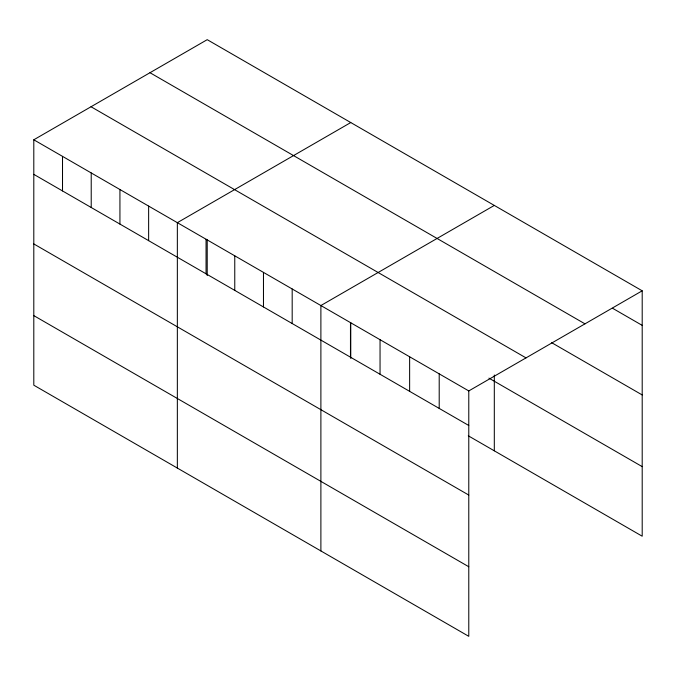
<?xml version="1.0" encoding="UTF-8"?>
<svg xmlns="http://www.w3.org/2000/svg" width="676" height="676" viewBox="0 0 676 676"><rect width="100%" height="100%" fill="white"/><g stroke="black" fill="none" stroke-linecap="round" stroke-linejoin="round"><path stroke-width="1.01" d="M33.8 139.788L468.781 390.931L468.781 636.327L33.8 385.193L33.8 139.788L207.219 39.673L642.2 290.807L642.2 536.212L468.291 435.8M350.76 122.55L177.349 222.666L177.349 468.071M494.308 205.419L320.889 305.544L320.889 550.94M468.781 390.931L642.2 290.807M612.625 308.298L642.2 325.376M149.987 72.712L584.977 323.846M551.667 342.681L642.2 394.945M91.023 106.749L526.012 357.891M488.925 378.137L642.2 466.634M33.8 174.357L468.781 425.491M33.8 243.935L468.781 495.069M33.8 315.616L468.781 566.75M494.308 375.011L494.308 450.824M439.206 373.853L439.206 408.414M409.631 356.776L409.631 391.336M380.047 339.698L380.047 374.259M350.76 322.613L350.76 358.457M350.472 322.621L350.472 357.181M292.184 288.965L292.184 323.534M263.471 272.394L263.471 306.955M234.766 255.815L234.766 290.384M207.219 239.743L207.219 275.58M206.053 239.245L206.053 273.805M148.636 206.095L148.636 240.656M119.931 189.517L119.931 224.086M91.218 172.946L91.218 207.507M62.513 156.367L62.513 190.928"/></g></svg>
